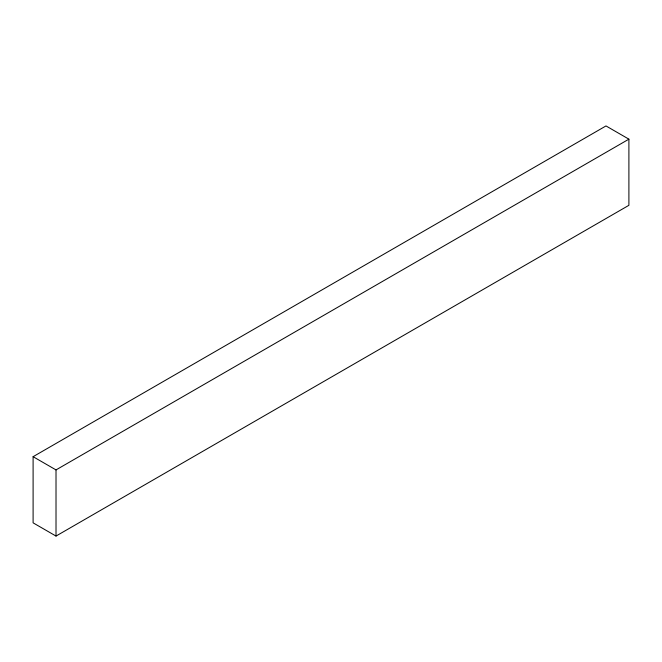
<?xml version="1.0" encoding="UTF-8"?>
<svg xmlns="http://www.w3.org/2000/svg" width="662" height="662" viewBox="0 0 662 662"><rect width="100%" height="100%" fill="white"/><g stroke="black" fill="none" stroke-linecap="round" stroke-linejoin="round"><path stroke-width="0.99" d="M33.1 456.689L605.987 125.937L628.9 139.161L628.9 205.311L56.013 536.063L33.1 522.839L33.1 456.689L56.013 469.912L628.9 139.161M56.013 469.912L56.013 536.063"/></g></svg>
